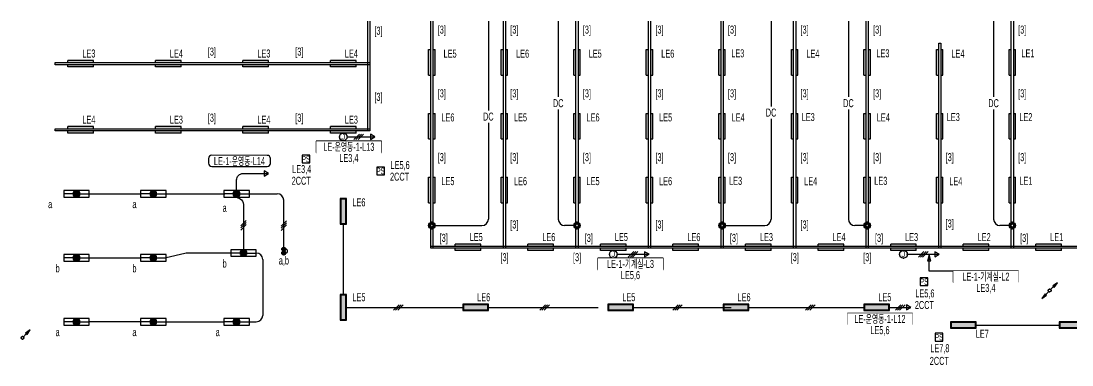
# Model space of a CAD drawing. Header units: millimetres. Extents: x 86947 to 500447, y -530175 to 1059536.
# Drawn here: x 392700 to 441947, y -290974 to -274850 of the extents above; entities that cross this region are included whole.
import ezdxf
from ezdxf.enums import TextEntityAlignment as Align

# ---------------------------------------------------------------- set-up
doc = ezdxf.new("R2010")
doc.units = ezdxf.units.MM
doc.header["$LTSCALE"] = 150
doc.set_wipeout_variables(frame=1)
for name, color, linetype in [('------01 Distribution Panel', 3, 'Continuous'), ('------03 Lighting Fixture', 3, 'Continuous'), ('------04 Lighting Switch', 2, 'Continuous'), ('------04 Number of Strands (가닥수)', 1, 'Continuous'), ('-----20 General Symbol', 3, 'Continuous'), ('-----21 Embeded Wire in Ceiling or Wall', 4, 'Continuous'), ('-----25 Emergency Lighting Embeded Wire in Ceiling or Wall', 1, 'Continuous'), ('-----28 Race Way', 1, 'Continuous'), ('-----29 Indicator', 1, 'Continuous')]:
    doc.layers.add(name, color=color, linetype=linetype)
doc.styles.add('ELEC', font='')
doc.styles.get('ELEC').set_extended_font_data('Dotum')

# ---------------------------------------------------------------- blocks, each defined once
blk = doc.blocks.new('*U13')
h = blk.add_hatch(color=256)
edge = h.paths.add_edge_path()
edge.add_arc((-75, -75), 75, 0, 360)
h = blk.add_hatch(color=256)
edge = h.paths.add_edge_path()
edge.add_arc((75, -75), 75, 0, 360)
for centre in [(-75, -75), (75, -75)]:
    blk.add_circle(centre, 75)
blk.add_arc((0, 0), 75, 0, 180)
blk.add_point((150, -75))
blk = doc.blocks.new('*U15')
blk.add_lwpolyline([(150, 0), (-150, 0), (-150, -300), (150, -300)], close=True)
at = {"style": 'ELEC', "width": 0.6}
blk.add_text('PS', height=250, dxfattribs=at).set_placement((0, -150), align=Align.MIDDLE)
blk = doc.blocks.new('E17')
h = blk.add_hatch(color=256)
h.paths.add_polyline_path([(600, 100), (-600, 100), (-600, 0), (600, 0)])
h.paths.add_polyline_path([(600, -100), (-600, -100), (-600, -200), (600, -200)])
for p, q in [((-600, 100), (600, 100)), ((-600, 100), (-600, 0)), ((600, 100), (600, 0)), ((600, 100), (600, 0)), ((-600, -100), (-600, -200)), ((-600, -200), (600, -200)), ((600, -100), (600, -200))]:
    blk.add_line(p, q)
blk = doc.blocks.new('E16')
at = {"linetype": 'Continuous'}
h = blk.add_hatch(color=256, dxfattribs=at)
h.dxf.hatch_style = 1
h.paths.add_polyline_path([(570, -120), (570, 120), (-570, 120), (-570, -120)])
blk.add_lwpolyline([(600, 150), (-600, 150), (-600, -150), (600, -150)], close=True, dxfattribs=at)
at = {"color": 1, "linetype": 'Continuous'}
blk.add_lwpolyline([(570, 120), (-570, 120), (-570, -120), (570, -120)], close=True, dxfattribs=at)
blk = doc.blocks.new('D14')
at = {"linetype": 'Continuous'}
for p, q in [((-150, 0), (-600, 0)), ((150, 0), (600, 0))]:
    blk.add_line(p, q, dxfattribs=at)
blk.add_lwpolyline([(600, 150), (-600, 150), (-600, -150), (600, -150)], close=True, dxfattribs=at)
blk.add_circle((0, 0), 150, dxfattribs=at)
for p in [(-150, 0), (0, 150), (150, 0), (0, -150)]:
    blk.add_point(p)
blk = doc.blocks.new('E14')
blk.add_hatch(color=256).paths.add_polyline_path([(-150, 0, 1), (150, 0, 1)])
blk.add_blockref('D14', (0, 0))
blk = doc.blocks.new('O04')
blk.add_circle((0, 0), 150)
for p in [(-150, 0), (0, 150), (150, 0), (0, -150)]:
    blk.add_point(p)
at = {"style": 'ELEC'}
blk.add_text('J', height=214, dxfattribs=at).set_placement((0, 0), align=Align.MIDDLE)
blk = doc.blocks.new('O07')
blk.add_lwpolyline([(0, -100), (173, 0), (0, 100)], close=True)
blk = doc.blocks.new('*U44')
at = {"color": 0}
for p, q in [((-186, -106), (26, 106)), ((-106, -106), (106, 106)), ((-26, -106), (186, 106))]:
    blk.add_line(p, q, dxfattribs=at)
blk = doc.blocks.new('D01')
at = {"linetype": 'Continuous'}
blk.add_circle((0, 0), 150, dxfattribs=at)
for p in [(-150, 0), (0, 150), (150, 0), (0, -150)]:
    blk.add_point(p)
blk = doc.blocks.new('E01')
h = blk.add_hatch(color=256)
edge = h.paths.add_edge_path(flags=17)
edge.add_arc((0, 0), 75, 0, 360)
edge = h.paths.add_edge_path()
edge.add_arc((0, 0), 150, 0, 360)
blk.add_blockref('D01', (0, 0))
at = {"xscale": 0.5, "yscale": 0.5, "zscale": 0.5}
blk.add_blockref('D01', (0, 0), dxfattribs=at)
blk = doc.blocks.new('O01')
blk.add_hatch(color=256).paths.add_polyline_path([(-149, -218), (-218, -149), (-368, -368)])
blk.add_line((-46, -46), (-184, -184))
blk.add_lwpolyline([(-368, -368), (-149, -218), (-218, -149), (-368, -368)])
blk.add_circle((0, 0), 65)
for p in [(-65, 0), (-65, 0), (0, 65), (0, 65), (65, 0), (65, 0), (0, -65), (0, -65)]:
    blk.add_point(p)

msp = doc.modelspace()

# ---------------------------------------------------------------- linework, layer by layer
at = {"layer": '------01 Distribution Panel', "color": 1, "elevation": 0}
for points in [[(406534, -281011), (409589, -281011), (409589, -280486), (406534, -280486)], [(419730, -286498), (422785, -286498), (422785, -285973), (419730, -285973)], [(436386, -287097), (439441, -287097), (439441, -286572), (436386, -286572)], [(431421, -289079), (434476, -289079), (434476, -288554), (431421, -288554)]]:
    msp.add_lwpolyline(points, close=True, dxfattribs=at)
at = {"layer": '-----21 Embeded Wire in Ceiling or Wall'}
for p, q in [((403400, -282950), (404710, -282950)), ((405010, -285455), (405010, -283250)), ((404025, -286025), (404025, -288650)), ((399500, -288950), (402200, -288950)), ((403400, -288950), (403725, -288950))]:
    msp.add_line(p, q, dxfattribs=at)
at = {"layer": '-----21 Embeded Wire in Ceiling or Wall', "elevation": 0}
for points in [[(407980, -280280), (409280, -280280)], [(399500, -282950), (402250, -282950)], [(407800, -284375), (407800, -287675)], [(420631, -285786), (422131, -285786)], [(434231, -285786), (435731, -285786)], [(407950, -288275), (413400, -288275)], [(414600, -288275), (419750, -288275)], [(421400, -288275), (425975, -288275)], [(426800, -288275), (432200, -288275)], [(433400, -288275), (434400, -288275)], [(437450, -289100), (441350, -289100)]]:
    msp.add_lwpolyline(points, dxfattribs=at)
for points in [[(402800, -282800), (402800, -282300, -0.414214), (403100, -282000), (404300, -282000)], [(402800, -283100), (402967, -283190, -0.275912), (403125, -283454), (403125, -285575)], [(402525, -285725), (400487, -285725, 0.091136), (400381, -285745), (399500, -285950)]]:
    msp.add_lwpolyline(points, format="xyb", dxfattribs=at)
at = {"layer": '-----21 Embeded Wire in Ceiling or Wall'}
for points in [[(395550, -282950), (398300, -282950)], [(395900, -285950), (398300, -285950)], [(398300, -288950), (395900, -288950)]]:
    msp.add_lwpolyline(points, dxfattribs=at)
for centre, start, end in [((404710, -283250), 0, 90), ((403725, -286025), 0, 90), ((403725, -288650), 270, 0)]:
    msp.add_arc(centre, 300, start, end, dxfattribs=at)
at = {"layer": '-----25 Emergency Lighting Embeded Wire in Ceiling or Wall'}
for p, q in [((414598, -274850), (414598, -279038)), ((417872, -274850), (417872, -278411)), ((427848, -274850), (427848, -278851)), ((431472, -274850), (431472, -278411)), ((438272, -274850), (438272, -278411)), ((417872, -278992), (417872, -284136)), ((431472, -278992), (431472, -284136)), ((438272, -278992), (438272, -284136)), ((414598, -279620), (414598, -284136)), ((427848, -279432), (427848, -284136)), ((412101, -284436), (414298, -284436)), ((418601, -284436), (418172, -284436)), ((425701, -284436), (427548, -284436)), ((432201, -284436), (431772, -284436)), ((439001, -284436), (438572, -284436))]:
    msp.add_line(p, q, dxfattribs=at)
for centre, start, end in [((414298, -284136), 270, 0), ((418172, -284136), 180, 270), ((427548, -284136), 270, 0), ((431772, -284136), 180, 270), ((438572, -284136), 180, 270)]:
    msp.add_arc(centre, 300, start, end, dxfattribs=at)
at = {"layer": '-----28 Race Way', "elevation": 0}
for points in [[(409044, -274850), (409044, -280000), (408944, -280000), (408944, -274850)], [(412001, -274850), (412001, -285506), (411901, -285506), (411901, -274850)], [(415401, -274850), (415401, -285506), (415301, -285506), (415301, -274850)], [(418801, -274850), (418801, -285506), (418701, -285506), (418701, -274850)], [(422201, -274850), (422201, -285506), (422101, -285506), (422101, -274850)], [(425601, -274850), (425601, -285506), (425501, -285506), (425501, -274850)], [(429001, -274850), (429001, -285506), (428901, -285506), (428901, -274850)], [(432401, -274850), (432401, -285506), (432301, -285506), (432301, -274850)], [(439201, -274850), (439201, -285506), (439101, -285506), (439101, -274850)]]:
    msp.add_lwpolyline(points, dxfattribs=at)
for points in [[(435801, -275889), (435801, -285506), (435701, -285506), (435701, -275889)], [(394306, -276800), (409044, -276800), (409044, -276900), (394306, -276900)], [(394306, -279900), (409044, -279900), (409044, -280000), (394306, -280000)], [(411901, -285406), (449401, -285406), (449401, -285506), (411901, -285506)]]:
    msp.add_lwpolyline(points, close=True, dxfattribs=at)
at = {"layer": '-----29 Indicator', "color": 1}
for p, q in [((435258, -285786), (435183, -286086)), ((435183, -286086), (435333, -286086)), ((435333, -286086), (435258, -285786))]:
    msp.add_line(p, q, dxfattribs=at)
at = {"layer": '-----29 Indicator'}
for p, q in [((435258, -286572), (435258, -285786)), ((436386, -286572), (435258, -286572))]:
    msp.add_line(p, q, dxfattribs=at)
at = {"color": 1, "linetype": 'Continuous', "elevation": 0}
msp.add_lwpolyline([(401486, -281518, 0.414214), (401636, -281668), (404236, -281673, 0.414214), (404386, -281523), (404386, -281298, 0.414214), (404236, -281148), (401636, -281143, 0.414214), (401486, -281293)], format="xyb", close=True, dxfattribs=at)

# ---------------------------------------------------------------- block references
at = {"layer": '------03 Lighting Fixture', "color": 3}
for p, rotation in [((411901, -276789), 89.99999999999999), ((415301, -276789), 89.99999999999999), ((418701, -276789), 89.99999999999999), ((422101, -276789), 89.99999999999999), ((425501, -276789), 89.99999999999999), ((428901, -276789), 89.99999999999999), ((432301, -276789), 89.99999999999999), ((435701, -276789), 89.99999999999999), ((439101, -276789), 89.99999999999999), ((395500, -276900), 180), ((399600, -276900), 180), ((403700, -276900), 180), ((407800, -276900), 180), ((411901, -279778), 89.99999999999999), ((415301, -279778), 89.99999999999999), ((418701, -279778), 89.99999999999999), ((422101, -279778), 89.99999999999999), ((425501, -279778), 89.99999999999999), ((428901, -279778), 89.99999999999999), ((432301, -279778), 89.99999999999999), ((435701, -279778), 89.99999999999999), ((439101, -279778), 89.99999999999999), ((395500, -280000), 180), ((399600, -280000), 180), ((403700, -280000), 180), ((407800, -280000), 180), ((411901, -282767), 89.99999999999999), ((415301, -282767), 89.99999999999999), ((418701, -282767), 89.99999999999999), ((422101, -282767), 89.99999999999999), ((425501, -282767), 89.99999999999999), ((428901, -282767), 89.99999999999999), ((432301, -282767), 89.99999999999999), ((435701, -282767), 89.99999999999999), ((439101, -282767), 89.99999999999999), ((413651, -285506), 180), ((417051, -285506), 180), ((420451, -285506), 180), ((423851, -285506), 180), ((427251, -285506), 180), ((430651, -285506), 180), ((434051, -285506), 180), ((437451, -285506), 180), ((440851, -285506), 180)]:
    msp.add_blockref('E17', p, dxfattribs=dict(at, rotation=rotation))
at = {"layer": '------03 Lighting Fixture'}
for name, p in [('E14', (395300, -282950)), ('E14', (398900, -282950)), ('E14', (402800, -282950)), ('E01', (411951, -284436)), ('E01', (418751, -284436)), ('E01', (425551, -284436)), ('E01', (432351, -284436)), ('E01', (439151, -284436)), ('E14', (403125, -285725)), ('E14', (403125, -285725)), ('E14', (395300, -285950)), ('E14', (398900, -285950)), ('E16', (414000, -288275)), ('E16', (420800, -288275)), ('E16', (426200, -288275)), ('E16', (432800, -288275)), ('E14', (395300, -288950)), ('E14', (398900, -288950)), ('E14', (402800, -288950)), ('E16', (436850, -289100)), ('E16', (441950, -289100))]:
    msp.add_blockref(name, p, dxfattribs=at)
at = {"layer": '------03 Lighting Fixture', "rotation": 270}
for p in [(407800, -283775), (407800, -288275)]:
    msp.add_blockref('E16', p, dxfattribs=at)
at = {"layer": '------04 Lighting Switch', "xscale": 1.2, "yscale": 1.2, "zscale": 1.2}
for p in [(406050, -281140), (409550, -281700), (435020, -286890), (435720, -289490)]:
    msp.add_blockref('*U15', p, dxfattribs=at)
at = {"layer": '------04 Lighting Switch', "xscale": 1.2, "yscale": 1.2, "zscale": 1.2, "rotation": 270}
msp.add_blockref('*U13', (405100, -285635), dxfattribs=at)
at = {"layer": '------04 Number of Strands (가닥수)', "xscale": -1.2, "yscale": 1.2, "zscale": 1.2, "rotation": 90}
for p in [(403125, -284425), (405010, -284440)]:
    msp.add_blockref('*U44', p, dxfattribs=at)
at = {"layer": '------04 Number of Strands (가닥수)', "xscale": 1.2, "yscale": 1.2, "zscale": 1.2}
for p in [(421381, -285786), (434981, -285786), (410381, -288275), (417238, -288275), (423463, -288275), (429688, -288275)]:
    msp.add_blockref('*U44', p, dxfattribs=at)
at = {"layer": '-----20 General Symbol', "xscale": 1.2, "yscale": 1.2, "zscale": 1.2}
for p in [(407800, -280280), (420451, -285786), (434051, -285786)]:
    msp.add_blockref('O04', p, dxfattribs=at)
at = {"layer": '-----20 General Symbol'}
msp.add_blockref('O01', (440901, -287485), dxfattribs=at)
at = {"layer": '-----20 General Symbol', "rotation": 180}
for p in [(440901, -287485), (392765, -289700)]:
    msp.add_blockref('O01', p, dxfattribs=at)
at = {"layer": '-----21 Embeded Wire in Ceiling or Wall', "xscale": 1.199999999953434, "yscale": 1.199999999953434, "zscale": 1.199999999953434}
for p in [(409072, -280280), (404092, -282000), (421923, -285786), (435523, -285786), (434192, -288275)]:
    msp.add_blockref('O07', p, dxfattribs=at)

# ---------------------------------------------------------------- texts
at = {"layer": '------04 Lighting Switch', "style": 'ELEC', "width": 0.7}
for s, p in [('LE3', (395880, -276373)), ('LE4', (399980, -276373)), ('LE3', (404080, -276373)), ('LE4', (408180, -276373)), ('LE5', (412805, -276381)), ('LE6', (416205, -276381)), ('LE5', (419605, -276381)), ('LE6', (423005, -276381)), ('LE3', (426286, -276363)), ('LE4', (429805, -276381)), ('LE3', (433086, -276363)), ('LE4', (436605, -276381)), ('LE1', (439886, -276363)), ('LE6', (412705, -279369)), ('LE5', (416105, -279369)), ('LE6', (419505, -279369)), ('LE5', (422905, -279369)), ('LE4', (426305, -279369)), ('LE3', (429586, -279352)), ('LE4', (433105, -279369)), ('LE3', (436386, -279352)), ('LE2', (439786, -279352)), ('LE4', (395880, -279473)), ('LE3', (399980, -279473)), ('LE4', (404080, -279473)), ('LE3', (408180, -279473)), ('LE5,6', (410463, -281634)), ('2CCT', (405830, -282337)), ('2CCT', (410438, -282147)), ('LE5', (412705, -282358)), ('LE6', (416105, -282358)), ('LE5', (419505, -282358)), ('LE6', (422905, -282358)), ('LE3', (426186, -282341)), ('LE4', (429705, -282358)), ('LE3', (432986, -282341)), ('LE4', (436505, -282358)), ('LE1', (439786, -282341)), ('LE6', (408534, -283349)), ('a', (394066, -283437)), ('a', (398016, -283437)), ('a', (402241, -283612)), ('LE5', (414031, -284979)), ('LE6', (417431, -284979)), ('LE5', (420831, -284979)), ('LE6', (424231, -284979)), ('LE3', (427631, -284979)), ('LE4', (431031, -284979)), ('LE3', (434431, -284979)), ('LE2', (437831, -284979)), ('LE1', (441231, -284979)), ('b', (402241, -286212)), ('a,b', (405017, -286101)), ('b', (394416, -286437)), ('b', (398016, -286437)), ('LE5,6', (435055, -287650)), ('LE5', (408534, -287799)), ('LE6', (414380, -287798)), ('LE5', (421180, -287798)), ('LE6', (426580, -287798)), ('LE5', (433180, -287798)), ('a', (394416, -289437)), ('a', (398016, -289437)), ('a', (401916, -289437)), ('LE7', (437746, -289512)), ('LE7,8', (435755, -290221)), ('2CCT', (435731, -290782))]:
    msp.add_text(s, height=375, dxfattribs=at).set_placement(p, align=Align.MIDDLE)
at = {"layer": '-----25 Emergency Lighting Embeded Wire in Ceiling or Wall', "style": 'ELEC', "width": 0.7}
for p in [(417872, -278701), (431472, -278701), (438272, -278701), (414598, -279329), (427848, -279142)]:
    msp.add_text('DC', height=375, dxfattribs=at).set_placement(p, align=Align.MIDDLE)
at = {"layer": '-----28 Race Way', "style": 'ELEC', "width": 0.7}
for p in [(409449, -275353), (412417, -275300), (415817, -275300), (419217, -275300), (422617, -275300), (426017, -275300), (429417, -275300), (432817, -275300), (439617, -275300), (401643, -276332), (405743, -276332), (409449, -278453), (412417, -278289), (415817, -278289), (419217, -278289), (422617, -278289), (426017, -278289), (429417, -278289), (432817, -278289), (439617, -278289), (401643, -279432), (405743, -279432), (412417, -281278), (415817, -281278), (419217, -281278), (422617, -281278), (426017, -281278), (429417, -281278), (432817, -281278), (436217, -281278), (439617, -281278), (436217, -284389), (415817, -284436), (422617, -284436), (429417, -284436), (412507, -285063), (419307, -285063), (426107, -285063), (432907, -285063), (439707, -285063), (415357, -285967), (418757, -285967), (428957, -285967), (432357, -285967)]:
    msp.add_text('[3]', height=375, dxfattribs=at).set_placement(p, align=Align.MIDDLE)
at = {"linetype": 'Continuous', "style": 'ELEC', "width": 0.6}
msp.add_text('LE-1-운영동-L14', height=375, dxfattribs=at).set_placement((402936, -281408), align=Align.MIDDLE)

# ---------------------------------------------------------------- next in the draw order: wipeouts: each hides what was drawn before it
at = {"color": 1}
for points in [[(406534, -281011), (409589, -281011), (409589, -280486), (406534, -280486)], [(419730, -286498), (422785, -286498), (422785, -285973), (419730, -285973)], [(436386, -287097), (439441, -287097), (439441, -286572), (436386, -286572)], [(431421, -289079), (434476, -289079), (434476, -288554), (431421, -288554)]]:
    msp.add_wipeout(points, dxfattribs=at)

# ---------------------------------------------------------------- next in the draw order: block references
at = {"layer": '------04 Number of Strands (가닥수)', "xscale": 1.2, "yscale": 1.2, "zscale": 1.2}
for p in [(408523, -280280), (433900, -288275)]:
    msp.add_blockref('*U44', p, dxfattribs=at)

# ---------------------------------------------------------------- next in the draw order: texts
at = {"layer": '------04 Lighting Switch', "style": 'ELEC', "width": 0.7}
msp.add_text('2CCT', height=375, dxfattribs=at).set_placement((435031, -288163), align=Align.MIDDLE)

# ---------------------------------------------------------------- next in the draw order: wipeouts: each hides what was drawn before it
at = {"color": 1}
for points in [[(406534, -281536), (409589, -281536), (409589, -281011), (406534, -281011)], [(419730, -287023), (422785, -287023), (422785, -286498), (419730, -286498)], [(436386, -287622), (439441, -287622), (439441, -287097), (436386, -287097)], [(431421, -289604), (434476, -289604), (434476, -289079), (431421, -289079)]]:
    msp.add_wipeout(points, dxfattribs=at)

# ---------------------------------------------------------------- next in the draw order: texts
at = {"layer": '------04 Lighting Switch', "style": 'ELEC', "width": 0.7}
msp.add_text('LE3,4', height=375, dxfattribs=at).set_placement((405854, -281824), align=Align.MIDDLE)
at = {"style": 'ELEC', "width": 0.6}
for s, p in [('LE-운영동-1-L13', (408062, -280748)), ('LE3,4', (408062, -281273)), ('LE-1-기계실-L3', (421257, -286236)), ('LE5,6', (421257, -286761)), ('LE-1-기계실-L2', (437913, -286834)), ('LE3,4', (437913, -287359)), ('LE-운영동-1-L12', (432949, -288817)), ('LE5,6', (432949, -289342))]:
    msp.add_text(s, height=375, dxfattribs=at).set_placement(p, align=Align.MIDDLE_CENTER)

doc.saveas('drawing.dxf')
